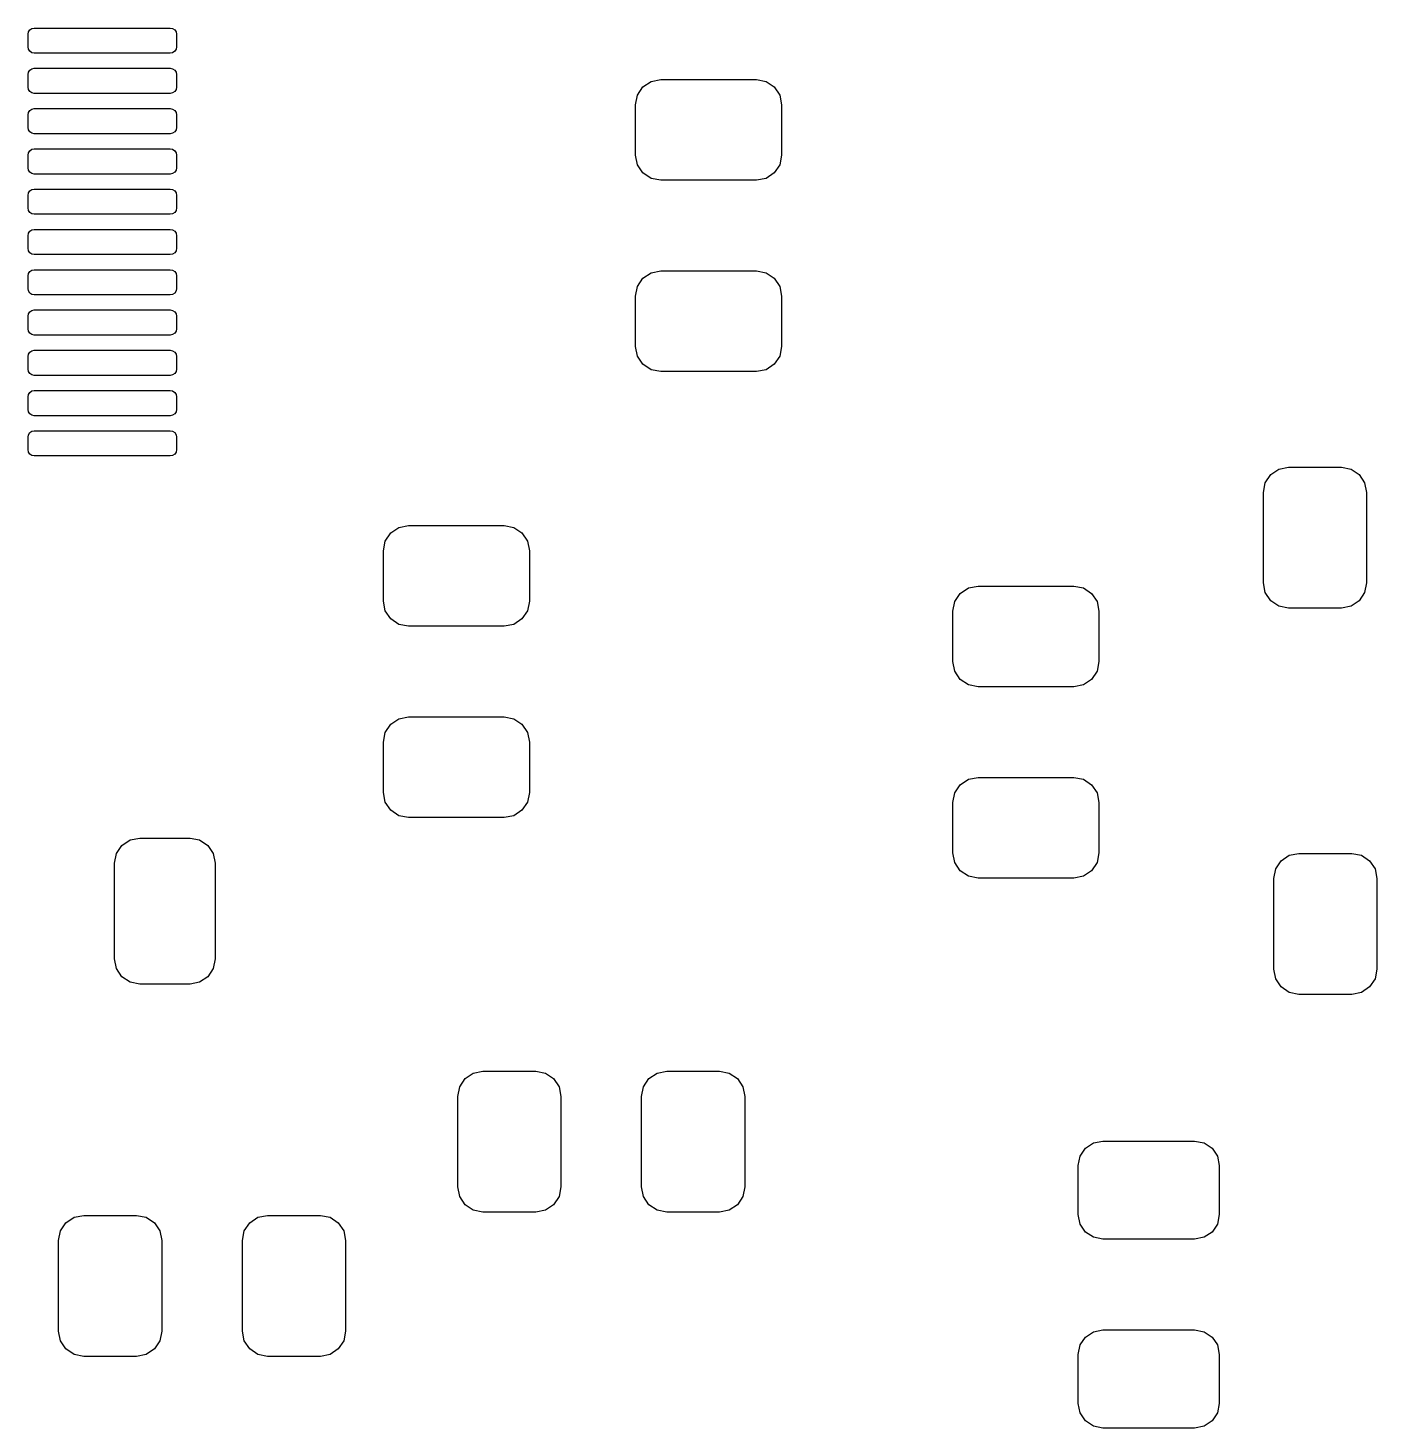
# Model space of a CAD drawing. Extents: x 45.9 to 136.6, y -83.5 to -26.6.
# Drawn here: x 99.92 to 113.32, y -83.11 to -69.21 of the extents above; entities that cross this region are included whole.
import ezdxf

# ---------------------------------------------------------------- set-up
doc = ezdxf.new("R2010")
doc.units = 0
doc.layers.add('BLACK', color=7, linetype='CONTINUOUS')

msp = doc.modelspace()

# ---------------------------------------------------------------- linework, layer by layer
at = {"layer": 'BLACK', "linetype": 'CONTINUOUS'}
for p, q in [((99.925758, -69.246733), (99.939306, -69.226457)), ((99.939306, -69.226457), (99.959582, -69.212909)), ((99.959582, -69.212909), (99.9835, -69.208151)), ((99.9835, -69.208151), (101.3335, -69.208151)), ((101.3335, -69.208151), (101.357418, -69.212909)), ((101.357418, -69.212909), (101.377694, -69.226457)), ((101.377694, -69.226457), (101.391242, -69.246733)), ((99.921, -69.270651), (99.925758, -69.246733)), ((99.921, -69.395651), (99.921, -69.270651)), ((101.391242, -69.246733), (101.396, -69.270651)), ((101.396, -69.270651), (101.396, -69.395651)), ((99.925758, -69.419569), (99.921, -69.395651)), ((99.939306, -69.439845), (99.925758, -69.419569)), ((99.959582, -69.453393), (99.939306, -69.439845)), ((99.9835, -69.458151), (99.959582, -69.453393)), ((101.3335, -69.458151), (99.9835, -69.458151)), ((101.357418, -69.453393), (101.3335, -69.458151)), ((101.377694, -69.439845), (101.357418, -69.453393)), ((101.391242, -69.419569), (101.377694, -69.439845)), ((101.396, -69.395651), (101.391242, -69.419569)), ((99.921, -69.670651), (99.925758, -69.646733)), ((99.925758, -69.646733), (99.939306, -69.626457)), ((99.939306, -69.626457), (99.959582, -69.612909)), ((99.959582, -69.612909), (99.9835, -69.608151)), ((99.9835, -69.608151), (101.3335, -69.608151)), ((101.3335, -69.608151), (101.357418, -69.612909)), ((101.357418, -69.612909), (101.377694, -69.626457)), ((101.377694, -69.626457), (101.391242, -69.646733)), ((101.391242, -69.646733), (101.396, -69.670651)), ((99.921, -69.795651), (99.921, -69.670651)), ((101.396, -69.670651), (101.396, -69.795651)), ((105.97403, -69.875129), (106.028223, -69.794023)), ((106.028223, -69.794023), (106.109329, -69.73983)), ((106.109329, -69.73983), (106.205, -69.7208)), ((106.205, -69.7208), (107.155, -69.7208)), ((107.155, -69.7208), (107.250671, -69.73983)), ((107.250671, -69.73983), (107.331777, -69.794023)), ((107.331777, -69.794023), (107.38597, -69.875129)), ((99.925758, -69.819569), (99.921, -69.795651)), ((99.939306, -69.839845), (99.925758, -69.819569)), ((99.959582, -69.853393), (99.939306, -69.839845)), ((99.9835, -69.858151), (99.959582, -69.853393)), ((101.3335, -69.858151), (99.9835, -69.858151)), ((101.357418, -69.853393), (101.3335, -69.858151)), ((101.377694, -69.839845), (101.357418, -69.853393)), ((101.391242, -69.819569), (101.377694, -69.839845)), ((101.396, -69.795651), (101.391242, -69.819569)), ((105.955, -69.9708), (105.97403, -69.875129)), ((107.38597, -69.875129), (107.405, -69.9708)), ((99.921, -70.070651), (99.925758, -70.046733)), ((99.921, -70.195651), (99.921, -70.070651)), ((99.925758, -70.046733), (99.939306, -70.026457)), ((99.939306, -70.026457), (99.959582, -70.012909)), ((99.959582, -70.012909), (99.9835, -70.008151)), ((99.9835, -70.008151), (101.3335, -70.008151)), ((101.3335, -70.008151), (101.357418, -70.012909)), ((101.357418, -70.012909), (101.377694, -70.026457)), ((101.377694, -70.026457), (101.391242, -70.046733)), ((101.391242, -70.046733), (101.396, -70.070651)), ((101.396, -70.070651), (101.396, -70.195651)), ((105.955, -70.4708), (105.955, -69.9708)), ((107.405, -69.9708), (107.405, -70.4708)), ((99.925758, -70.219569), (99.921, -70.195651)), ((101.396, -70.195651), (101.391242, -70.219569)), ((99.939306, -70.239845), (99.925758, -70.219569)), ((99.959582, -70.253393), (99.939306, -70.239845)), ((99.9835, -70.258151), (99.959582, -70.253393)), ((101.3335, -70.258151), (99.9835, -70.258151)), ((101.357418, -70.253393), (101.3335, -70.258151)), ((101.377694, -70.239845), (101.357418, -70.253393)), ((101.391242, -70.219569), (101.377694, -70.239845)), ((99.921, -70.470651), (99.925758, -70.446733)), ((99.921, -70.595651), (99.921, -70.470651)), ((99.925758, -70.446733), (99.939306, -70.426457)), ((99.939306, -70.426457), (99.959582, -70.412909)), ((99.959582, -70.412909), (99.9835, -70.408151)), ((99.9835, -70.408151), (101.3335, -70.408151)), ((101.3335, -70.408151), (101.357418, -70.412909)), ((101.357418, -70.412909), (101.377694, -70.426457)), ((101.377694, -70.426457), (101.391242, -70.446733)), ((101.391242, -70.446733), (101.396, -70.470651)), ((101.396, -70.470651), (101.396, -70.595651)), ((105.97403, -70.566471), (105.955, -70.4708)), ((107.405, -70.4708), (107.38597, -70.566471)), ((99.925758, -70.619569), (99.921, -70.595651)), ((99.939306, -70.639845), (99.925758, -70.619569)), ((101.391242, -70.619569), (101.377694, -70.639845)), ((101.396, -70.595651), (101.391242, -70.619569)), ((106.028223, -70.647577), (105.97403, -70.566471)), ((107.38597, -70.566471), (107.331777, -70.647577)), ((99.959582, -70.653393), (99.939306, -70.639845)), ((99.9835, -70.658151), (99.959582, -70.653393)), ((101.3335, -70.658151), (99.9835, -70.658151)), ((101.357418, -70.653393), (101.3335, -70.658151)), ((101.377694, -70.639845), (101.357418, -70.653393)), ((106.109329, -70.70177), (106.028223, -70.647577)), ((106.205, -70.7208), (106.109329, -70.70177)), ((107.155, -70.7208), (106.205, -70.7208)), ((107.250671, -70.70177), (107.155, -70.7208)), ((107.331777, -70.647577), (107.250671, -70.70177)), ((99.921, -70.870651), (99.925758, -70.846733)), ((99.921, -70.995651), (99.921, -70.870651)), ((99.925758, -70.846733), (99.939306, -70.826457)), ((99.939306, -70.826457), (99.959582, -70.812909)), ((99.959582, -70.812909), (99.9835, -70.808151)), ((99.9835, -70.808151), (101.3335, -70.808151)), ((101.3335, -70.808151), (101.357418, -70.812909)), ((101.357418, -70.812909), (101.377694, -70.826457)), ((101.377694, -70.826457), (101.391242, -70.846733)), ((101.391242, -70.846733), (101.396, -70.870651)), ((101.396, -70.870651), (101.396, -70.995651)), ((99.925758, -71.019569), (99.921, -70.995651)), ((99.939306, -71.039845), (99.925758, -71.019569)), ((99.959582, -71.053393), (99.939306, -71.039845)), ((101.377694, -71.039845), (101.357418, -71.053393)), ((101.391242, -71.019569), (101.377694, -71.039845)), ((101.396, -70.995651), (101.391242, -71.019569)), ((99.9835, -71.058151), (99.959582, -71.053393)), ((101.3335, -71.058151), (99.9835, -71.058151)), ((101.357418, -71.053393), (101.3335, -71.058151)), ((99.921, -71.270651), (99.925758, -71.246733)), ((99.921, -71.395651), (99.921, -71.270651)), ((99.925758, -71.246733), (99.939306, -71.226457)), ((99.939306, -71.226457), (99.959582, -71.212909)), ((99.959582, -71.212909), (99.9835, -71.208151)), ((99.9835, -71.208151), (101.3335, -71.208151)), ((101.3335, -71.208151), (101.357418, -71.212909)), ((101.357418, -71.212909), (101.377694, -71.226457)), ((101.377694, -71.226457), (101.391242, -71.246733)), ((101.391242, -71.246733), (101.396, -71.270651)), ((101.396, -71.270651), (101.396, -71.395651)), ((99.925758, -71.419569), (99.921, -71.395651)), ((99.939306, -71.439845), (99.925758, -71.419569)), ((99.959582, -71.453393), (99.939306, -71.439845)), ((99.9835, -71.458151), (99.959582, -71.453393)), ((101.3335, -71.458151), (99.9835, -71.458151)), ((101.357418, -71.453393), (101.3335, -71.458151)), ((101.377694, -71.439845), (101.357418, -71.453393)), ((101.391242, -71.419569), (101.377694, -71.439845)), ((101.396, -71.395651), (101.391242, -71.419569)), ((99.921, -71.670651), (99.925758, -71.646733)), ((99.921, -71.795651), (99.921, -71.670651)), ((99.925758, -71.646733), (99.939306, -71.626457)), ((99.939306, -71.626457), (99.959582, -71.612909)), ((99.959582, -71.612909), (99.9835, -71.608151)), ((99.9835, -71.608151), (101.3335, -71.608151)), ((101.3335, -71.608151), (101.357418, -71.612909)), ((101.357418, -71.612909), (101.377694, -71.626457)), ((101.377694, -71.626457), (101.391242, -71.646733)), ((101.391242, -71.646733), (101.396, -71.670651)), ((101.396, -71.670651), (101.396, -71.795651)), ((105.97403, -71.775129), (106.028223, -71.694023)), ((106.028223, -71.694023), (106.109329, -71.63983)), ((106.109329, -71.63983), (106.205, -71.6208)), ((106.205, -71.6208), (107.155, -71.6208)), ((107.155, -71.6208), (107.250671, -71.63983)), ((107.250671, -71.63983), (107.331777, -71.694023)), ((107.331777, -71.694023), (107.38597, -71.775129)), ((99.925758, -71.819569), (99.921, -71.795651)), ((99.939306, -71.839845), (99.925758, -71.819569)), ((99.959582, -71.853393), (99.939306, -71.839845)), ((99.9835, -71.858151), (99.959582, -71.853393)), ((101.3335, -71.858151), (99.9835, -71.858151)), ((101.357418, -71.853393), (101.3335, -71.858151)), ((101.377694, -71.839845), (101.357418, -71.853393)), ((101.391242, -71.819569), (101.377694, -71.839845)), ((101.396, -71.795651), (101.391242, -71.819569)), ((105.955, -71.8708), (105.97403, -71.775129)), ((105.955, -72.3708), (105.955, -71.8708)), ((107.38597, -71.775129), (107.405, -71.8708)), ((107.405, -71.8708), (107.405, -72.3708)), ((99.939306, -72.026457), (99.959582, -72.012909)), ((99.959582, -72.012909), (99.9835, -72.008151)), ((99.9835, -72.008151), (101.3335, -72.008151)), ((101.3335, -72.008151), (101.357418, -72.012909)), ((101.357418, -72.012909), (101.377694, -72.026457)), ((99.921, -72.070651), (99.925758, -72.046733)), ((99.921, -72.195651), (99.921, -72.070651)), ((99.925758, -72.046733), (99.939306, -72.026457)), ((101.377694, -72.026457), (101.391242, -72.046733)), ((101.391242, -72.046733), (101.396, -72.070651)), ((101.396, -72.070651), (101.396, -72.195651)), ((99.925758, -72.219569), (99.921, -72.195651)), ((99.939306, -72.239845), (99.925758, -72.219569)), ((99.959582, -72.253393), (99.939306, -72.239845)), ((99.9835, -72.258151), (99.959582, -72.253393)), ((101.3335, -72.258151), (99.9835, -72.258151)), ((101.357418, -72.253393), (101.3335, -72.258151)), ((101.377694, -72.239845), (101.357418, -72.253393)), ((101.391242, -72.219569), (101.377694, -72.239845)), ((101.396, -72.195651), (101.391242, -72.219569)), ((99.925758, -72.446733), (99.939306, -72.426457)), ((99.939306, -72.426457), (99.959582, -72.412909)), ((99.959582, -72.412909), (99.9835, -72.408151)), ((99.9835, -72.408151), (101.3335, -72.408151)), ((101.3335, -72.408151), (101.357418, -72.412909)), ((101.357418, -72.412909), (101.377694, -72.426457)), ((101.377694, -72.426457), (101.391242, -72.446733)), ((105.97403, -72.466471), (105.955, -72.3708)), ((107.405, -72.3708), (107.38597, -72.466471)), ((99.921, -72.470651), (99.925758, -72.446733)), ((99.921, -72.595651), (99.921, -72.470651)), ((101.391242, -72.446733), (101.396, -72.470651)), ((101.396, -72.470651), (101.396, -72.595651)), ((106.028223, -72.547577), (105.97403, -72.466471)), ((106.109329, -72.60177), (106.028223, -72.547577)), ((107.331777, -72.547577), (107.250671, -72.60177)), ((107.38597, -72.466471), (107.331777, -72.547577)), ((99.925758, -72.619569), (99.921, -72.595651)), ((99.939306, -72.639845), (99.925758, -72.619569)), ((99.959582, -72.653393), (99.939306, -72.639845)), ((99.9835, -72.658151), (99.959582, -72.653393)), ((101.3335, -72.658151), (99.9835, -72.658151)), ((101.357418, -72.653393), (101.3335, -72.658151)), ((101.377694, -72.639845), (101.357418, -72.653393)), ((101.391242, -72.619569), (101.377694, -72.639845)), ((101.396, -72.595651), (101.391242, -72.619569)), ((106.205, -72.6208), (106.109329, -72.60177)), ((107.155, -72.6208), (106.205, -72.6208)), ((107.250671, -72.60177), (107.155, -72.6208)), ((99.921, -72.870651), (99.925758, -72.846733)), ((99.925758, -72.846733), (99.939306, -72.826457)), ((99.939306, -72.826457), (99.959582, -72.812909)), ((99.959582, -72.812909), (99.9835, -72.808151)), ((99.9835, -72.808151), (101.3335, -72.808151)), ((101.3335, -72.808151), (101.357418, -72.812909)), ((101.357418, -72.812909), (101.377694, -72.826457)), ((101.377694, -72.826457), (101.391242, -72.846733)), ((101.391242, -72.846733), (101.396, -72.870651)), ((99.921, -72.995651), (99.921, -72.870651)), ((101.396, -72.870651), (101.396, -72.995651)), ((99.925758, -73.019569), (99.921, -72.995651)), ((99.939306, -73.039845), (99.925758, -73.019569)), ((99.959582, -73.053393), (99.939306, -73.039845)), ((99.9835, -73.058151), (99.959582, -73.053393)), ((101.3335, -73.058151), (99.9835, -73.058151)), ((101.357418, -73.053393), (101.3335, -73.058151)), ((101.377694, -73.039845), (101.357418, -73.053393)), ((101.391242, -73.019569), (101.377694, -73.039845)), ((101.396, -72.995651), (101.391242, -73.019569)), ((99.921, -73.270651), (99.925758, -73.246733)), ((99.925758, -73.246733), (99.939306, -73.226457)), ((99.939306, -73.226457), (99.959582, -73.212909)), ((99.959582, -73.212909), (99.9835, -73.208151)), ((99.9835, -73.208151), (101.3335, -73.208151)), ((101.3335, -73.208151), (101.357418, -73.212909)), ((101.357418, -73.212909), (101.377694, -73.226457)), ((101.377694, -73.226457), (101.391242, -73.246733)), ((101.391242, -73.246733), (101.396, -73.270651)), ((99.921, -73.395651), (99.921, -73.270651)), ((99.925758, -73.419569), (99.921, -73.395651)), ((101.396, -73.395651), (101.391242, -73.419569)), ((101.396, -73.270651), (101.396, -73.395651)), ((99.939306, -73.439845), (99.925758, -73.419569)), ((99.959582, -73.453393), (99.939306, -73.439845)), ((99.9835, -73.458151), (99.959582, -73.453393)), ((101.3335, -73.458151), (99.9835, -73.458151)), ((101.357418, -73.453393), (101.3335, -73.458151)), ((101.377694, -73.439845), (101.357418, -73.453393)), ((101.391242, -73.419569), (101.377694, -73.439845)), ((112.20823, -73.723929), (112.262423, -73.642823)), ((112.262423, -73.642823), (112.343529, -73.58863)), ((112.343529, -73.58863), (112.4392, -73.5696)), ((112.4392, -73.5696), (112.9642, -73.5696)), ((112.9642, -73.5696), (113.059871, -73.58863)), ((113.059871, -73.58863), (113.140977, -73.642823)), ((113.140977, -73.642823), (113.19517, -73.723929)), ((112.1892, -73.8196), (112.20823, -73.723929)), ((112.1892, -74.7196), (112.1892, -73.8196)), ((113.19517, -73.723929), (113.2142, -73.8196)), ((113.2142, -73.8196), (113.2142, -74.7196)), ((103.46903, -74.304329), (103.523223, -74.223223)), ((103.523223, -74.223223), (103.604329, -74.16903)), ((103.604329, -74.16903), (103.7, -74.15)), ((103.7, -74.15), (104.65, -74.15)), ((104.65, -74.15), (104.745671, -74.16903)), ((104.745671, -74.16903), (104.826777, -74.223223)), ((104.826777, -74.223223), (104.88097, -74.304329)), ((103.45, -74.4), (103.46903, -74.304329)), ((104.88097, -74.304329), (104.9, -74.4)), ((103.45, -74.9), (103.45, -74.4)), ((104.9, -74.4), (104.9, -74.9)), ((109.179723, -74.823223), (109.260829, -74.76903)), ((109.260829, -74.76903), (109.3565, -74.75)), ((109.3565, -74.75), (110.3065, -74.75)), ((110.3065, -74.75), (110.402171, -74.76903)), ((110.402171, -74.76903), (110.483277, -74.823223)), ((112.20823, -74.815271), (112.1892, -74.7196)), ((113.2142, -74.7196), (113.19517, -74.815271)), ((103.46903, -74.995671), (103.45, -74.9)), ((104.9, -74.9), (104.88097, -74.995671)), ((109.1065, -75), (109.12553, -74.904329)), ((109.12553, -74.904329), (109.179723, -74.823223)), ((110.483277, -74.823223), (110.53747, -74.904329)), ((110.53747, -74.904329), (110.5565, -75)), ((112.262423, -74.896377), (112.20823, -74.815271)), ((112.343529, -74.95057), (112.262423, -74.896377)), ((113.140977, -74.896377), (113.059871, -74.95057)), ((113.19517, -74.815271), (113.140977, -74.896377)), ((103.523223, -75.076777), (103.46903, -74.995671)), ((103.604329, -75.13097), (103.523223, -75.076777)), ((104.826777, -75.076777), (104.745671, -75.13097)), ((104.88097, -74.995671), (104.826777, -75.076777)), ((109.1065, -75.5), (109.1065, -75)), ((110.5565, -75), (110.5565, -75.5)), ((112.4392, -74.9696), (112.343529, -74.95057)), ((112.9642, -74.9696), (112.4392, -74.9696)), ((113.059871, -74.95057), (112.9642, -74.9696)), ((103.7, -75.15), (103.604329, -75.13097)), ((104.65, -75.15), (103.7, -75.15)), ((104.745671, -75.13097), (104.65, -75.15)), ((109.12553, -75.595671), (109.1065, -75.5)), ((109.179723, -75.676777), (109.12553, -75.595671)), ((110.53747, -75.595671), (110.483277, -75.676777)), ((110.5565, -75.5), (110.53747, -75.595671)), ((109.260829, -75.73097), (109.179723, -75.676777)), ((109.3565, -75.75), (109.260829, -75.73097)), ((110.3065, -75.75), (109.3565, -75.75)), ((110.402171, -75.73097), (110.3065, -75.75)), ((110.483277, -75.676777), (110.402171, -75.73097)), ((103.604329, -76.06903), (103.7, -76.05)), ((103.7, -76.05), (104.65, -76.05)), ((104.65, -76.05), (104.745671, -76.06903)), ((103.46903, -76.204329), (103.523223, -76.123223)), ((103.523223, -76.123223), (103.604329, -76.06903)), ((104.745671, -76.06903), (104.826777, -76.123223)), ((104.826777, -76.123223), (104.88097, -76.204329)), ((103.45, -76.3), (103.46903, -76.204329)), ((103.45, -76.8), (103.45, -76.3)), ((104.88097, -76.204329), (104.9, -76.3)), ((104.9, -76.3), (104.9, -76.8)), ((109.12553, -76.804329), (109.179723, -76.723223)), ((109.179723, -76.723223), (109.260829, -76.66903)), ((109.260829, -76.66903), (109.3565, -76.65)), ((109.3565, -76.65), (110.3065, -76.65)), ((110.3065, -76.65), (110.402171, -76.66903)), ((110.402171, -76.66903), (110.483277, -76.723223)), ((110.483277, -76.723223), (110.53747, -76.804329)), ((103.46903, -76.895671), (103.45, -76.8)), ((104.9, -76.8), (104.88097, -76.895671)), ((109.1065, -76.9), (109.12553, -76.804329)), ((110.53747, -76.804329), (110.5565, -76.9)), ((103.523223, -76.976777), (103.46903, -76.895671)), ((103.604329, -77.03097), (103.523223, -76.976777)), ((104.826777, -76.976777), (104.745671, -77.03097)), ((104.88097, -76.895671), (104.826777, -76.976777)), ((109.1065, -77.4), (109.1065, -76.9)), ((110.5565, -76.9), (110.5565, -77.4)), ((103.7, -77.05), (103.604329, -77.03097)), ((104.65, -77.05), (103.7, -77.05)), ((104.745671, -77.03097), (104.65, -77.05)), ((100.853223, -77.326223), (100.934329, -77.27203)), ((100.934329, -77.27203), (101.03, -77.253)), ((101.03, -77.253), (101.53, -77.253)), ((101.53, -77.253), (101.625671, -77.27203)), ((101.625671, -77.27203), (101.706777, -77.326223)), ((100.78, -77.503), (100.79903, -77.407329)), ((100.79903, -77.407329), (100.853223, -77.326223)), ((101.706777, -77.326223), (101.76097, -77.407329)), ((101.76097, -77.407329), (101.78, -77.503)), ((109.12553, -77.495671), (109.1065, -77.4)), ((110.5565, -77.4), (110.53747, -77.495671)), ((112.365923, -77.478223), (112.447029, -77.42403)), ((112.447029, -77.42403), (112.5427, -77.405)), ((112.5427, -77.405), (113.0677, -77.405)), ((113.0677, -77.405), (113.163371, -77.42403)), ((113.163371, -77.42403), (113.244477, -77.478223)), ((100.78, -78.453), (100.78, -77.503)), ((101.78, -77.503), (101.78, -78.453)), ((109.179723, -77.576777), (109.12553, -77.495671)), ((109.260829, -77.63097), (109.179723, -77.576777)), ((110.483277, -77.576777), (110.402171, -77.63097)), ((110.53747, -77.495671), (110.483277, -77.576777)), ((112.2927, -77.655), (112.31173, -77.559329)), ((112.31173, -77.559329), (112.365923, -77.478223)), ((113.244477, -77.478223), (113.29867, -77.559329)), ((113.29867, -77.559329), (113.3177, -77.655)), ((109.3565, -77.65), (109.260829, -77.63097)), ((110.3065, -77.65), (109.3565, -77.65)), ((110.402171, -77.63097), (110.3065, -77.65)), ((112.2927, -78.555), (112.2927, -77.655)), ((113.3177, -77.655), (113.3177, -78.555)), ((100.79903, -78.548671), (100.78, -78.453)), ((100.853223, -78.629777), (100.79903, -78.548671)), ((101.76097, -78.548671), (101.706777, -78.629777)), ((101.78, -78.453), (101.76097, -78.548671)), ((100.934329, -78.68397), (100.853223, -78.629777)), ((101.03, -78.703), (100.934329, -78.68397)), ((101.625671, -78.68397), (101.53, -78.703)), ((101.706777, -78.629777), (101.625671, -78.68397)), ((112.31173, -78.650671), (112.2927, -78.555)), ((112.365923, -78.731777), (112.31173, -78.650671)), ((113.29867, -78.650671), (113.244477, -78.731777)), ((113.3177, -78.555), (113.29867, -78.650671)), ((101.53, -78.703), (101.03, -78.703)), ((112.447029, -78.78597), (112.365923, -78.731777)), ((112.5427, -78.805), (112.447029, -78.78597)), ((113.0677, -78.805), (112.5427, -78.805)), ((113.163371, -78.78597), (113.0677, -78.805)), ((113.244477, -78.731777), (113.163371, -78.78597)), ((104.20803, -79.722329), (104.262223, -79.641223)), ((104.262223, -79.641223), (104.343329, -79.58703)), ((104.343329, -79.58703), (104.439, -79.568)), ((104.439, -79.568), (104.964, -79.568)), ((104.964, -79.568), (105.059671, -79.58703)), ((105.059671, -79.58703), (105.140777, -79.641223)), ((105.140777, -79.641223), (105.19497, -79.722329)), ((106.03303, -79.722329), (106.087223, -79.641223)), ((106.087223, -79.641223), (106.168329, -79.58703)), ((106.168329, -79.58703), (106.264, -79.568)), ((106.264, -79.568), (106.789, -79.568)), ((106.789, -79.568), (106.884671, -79.58703)), ((106.884671, -79.58703), (106.965777, -79.641223)), ((106.965777, -79.641223), (107.01997, -79.722329)), ((104.189, -79.818), (104.20803, -79.722329)), ((105.19497, -79.722329), (105.214, -79.818)), ((106.014, -79.818), (106.03303, -79.722329)), ((107.01997, -79.722329), (107.039, -79.818)), ((104.189, -80.718), (104.189, -79.818)), ((105.214, -79.818), (105.214, -80.718)), ((106.014, -80.718), (106.014, -79.818)), ((107.039, -79.818), (107.039, -80.718)), ((110.369254, -80.411871), (110.422093, -80.332793)), ((110.422093, -80.332793), (110.501171, -80.279954)), ((110.501171, -80.279954), (110.59445, -80.2614)), ((110.59445, -80.2614), (111.50695, -80.2614)), ((111.50695, -80.2614), (111.600229, -80.279954)), ((111.600229, -80.279954), (111.679307, -80.332793)), ((111.679307, -80.332793), (111.732146, -80.411871)), ((110.3507, -80.50515), (110.369254, -80.411871)), ((111.732146, -80.411871), (111.7507, -80.50515)), ((110.3507, -80.99265), (110.3507, -80.50515)), ((111.7507, -80.50515), (111.7507, -80.99265)), ((104.20803, -80.813671), (104.189, -80.718)), ((105.214, -80.718), (105.19497, -80.813671)), ((106.03303, -80.813671), (106.014, -80.718)), ((107.039, -80.718), (107.01997, -80.813671)), ((104.262223, -80.894777), (104.20803, -80.813671)), ((104.343329, -80.94897), (104.262223, -80.894777)), ((105.140777, -80.894777), (105.059671, -80.94897)), ((105.19497, -80.813671), (105.140777, -80.894777)), ((106.087223, -80.894777), (106.03303, -80.813671)), ((106.168329, -80.94897), (106.087223, -80.894777)), ((106.965777, -80.894777), (106.884671, -80.94897)), ((107.01997, -80.813671), (106.965777, -80.894777)), ((100.298223, -81.073223), (100.379329, -81.01903)), ((100.379329, -81.01903), (100.475, -81)), ((100.475, -81), (101, -81)), ((101, -81), (101.095671, -81.01903)), ((101.095671, -81.01903), (101.176777, -81.073223)), ((102.123223, -81.073223), (102.204329, -81.01903)), ((102.204329, -81.01903), (102.3, -81)), ((102.3, -81), (102.825, -81)), ((102.825, -81), (102.920671, -81.01903)), ((102.920671, -81.01903), (103.001777, -81.073223)), ((104.439, -80.968), (104.343329, -80.94897)), ((104.964, -80.968), (104.439, -80.968)), ((105.059671, -80.94897), (104.964, -80.968)), ((106.264, -80.968), (106.168329, -80.94897)), ((106.789, -80.968), (106.264, -80.968)), ((106.884671, -80.94897), (106.789, -80.968)), ((110.369254, -81.085929), (110.3507, -80.99265)), ((111.7507, -80.99265), (111.732146, -81.085929)), ((100.225, -81.25), (100.24403, -81.154329)), ((100.24403, -81.154329), (100.298223, -81.073223)), ((101.176777, -81.073223), (101.23097, -81.154329)), ((101.23097, -81.154329), (101.25, -81.25)), ((102.05, -81.25), (102.06903, -81.154329)), ((102.06903, -81.154329), (102.123223, -81.073223)), ((103.001777, -81.073223), (103.05597, -81.154329)), ((103.05597, -81.154329), (103.075, -81.25)), ((110.422093, -81.165007), (110.369254, -81.085929)), ((110.501171, -81.217846), (110.422093, -81.165007)), ((111.679307, -81.165007), (111.600229, -81.217846)), ((111.732146, -81.085929), (111.679307, -81.165007)), ((100.225, -82.15), (100.225, -81.25)), ((101.25, -81.25), (101.25, -82.15)), ((102.05, -82.15), (102.05, -81.25)), ((103.075, -81.25), (103.075, -82.15)), ((110.59445, -81.2364), (110.501171, -81.217846)), ((111.50695, -81.2364), (110.59445, -81.2364)), ((111.600229, -81.217846), (111.50695, -81.2364)), ((100.24403, -82.245671), (100.225, -82.15)), ((101.25, -82.15), (101.23097, -82.245671)), ((102.06903, -82.245671), (102.05, -82.15)), ((103.075, -82.15), (103.05597, -82.245671)), ((110.422093, -82.207793), (110.501171, -82.154954)), ((110.501171, -82.154954), (110.59445, -82.1364)), ((110.59445, -82.1364), (111.50695, -82.1364)), ((111.50695, -82.1364), (111.600229, -82.154954)), ((111.600229, -82.154954), (111.679307, -82.207793)), ((100.298223, -82.326777), (100.24403, -82.245671)), ((101.23097, -82.245671), (101.176777, -82.326777)), ((102.123223, -82.326777), (102.06903, -82.245671)), ((103.05597, -82.245671), (103.001777, -82.326777)), ((110.3507, -82.38015), (110.369254, -82.286871)), ((110.369254, -82.286871), (110.422093, -82.207793)), ((111.679307, -82.207793), (111.732146, -82.286871)), ((111.732146, -82.286871), (111.7507, -82.38015)), ((100.379329, -82.38097), (100.298223, -82.326777)), ((100.475, -82.4), (100.379329, -82.38097)), ((101, -82.4), (100.475, -82.4)), ((101.095671, -82.38097), (101, -82.4)), ((101.176777, -82.326777), (101.095671, -82.38097)), ((102.204329, -82.38097), (102.123223, -82.326777)), ((102.3, -82.4), (102.204329, -82.38097)), ((102.825, -82.4), (102.3, -82.4)), ((102.920671, -82.38097), (102.825, -82.4)), ((103.001777, -82.326777), (102.920671, -82.38097)), ((110.3507, -82.86765), (110.3507, -82.38015)), ((111.7507, -82.38015), (111.7507, -82.86765)), ((110.369254, -82.960929), (110.3507, -82.86765)), ((110.422093, -83.040007), (110.369254, -82.960929)), ((111.732146, -82.960929), (111.679307, -83.040007)), ((111.7507, -82.86765), (111.732146, -82.960929)), ((110.501171, -83.092846), (110.422093, -83.040007)), ((110.59445, -83.1114), (110.501171, -83.092846)), ((111.50695, -83.1114), (110.59445, -83.1114)), ((111.600229, -83.092846), (111.50695, -83.1114)), ((111.679307, -83.040007), (111.600229, -83.092846))]:
    msp.add_line(p, q, dxfattribs=at)

doc.saveas('drawing.dxf')
